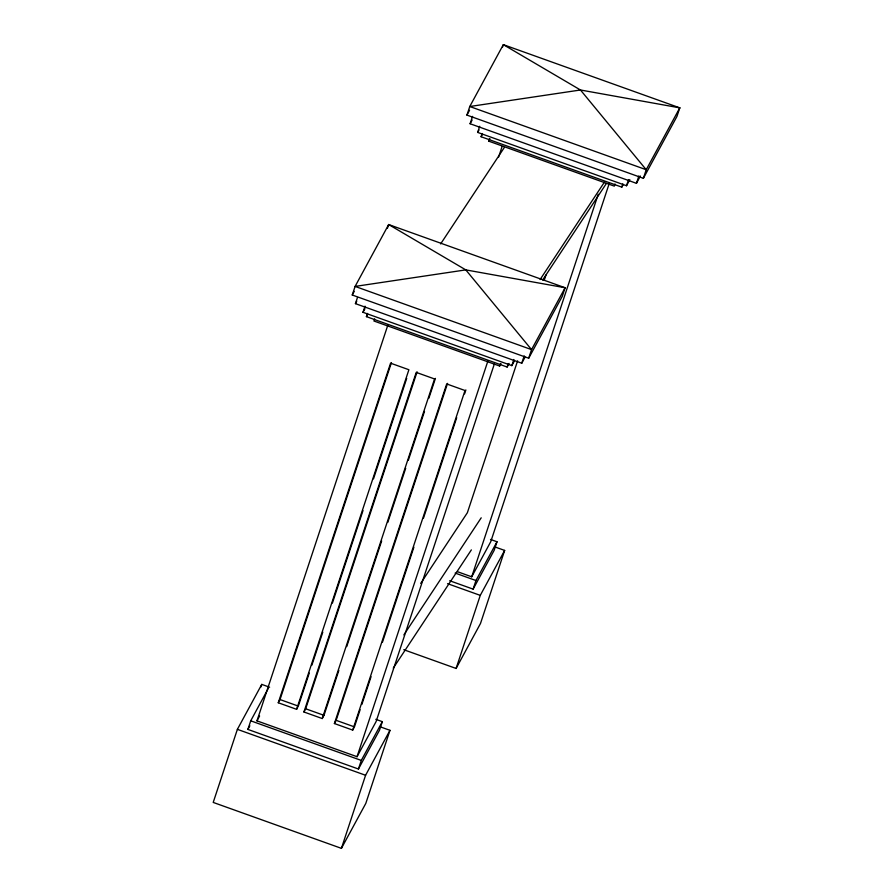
<?xml version="1.0" encoding="UTF-8"?>
<svg xmlns="http://www.w3.org/2000/svg" width="893" height="893" viewBox="0 0 893 893"><rect width="100%" height="100%" fill="white"/><g stroke="black" fill="none" stroke-linecap="round" stroke-linejoin="round"><path stroke-width="1.34" d="M352.255 295.014L355.101 286.419L388.667 224.545L565.113 287.747L562.266 296.342L528.701 358.216L352.255 295.014L354.231 291.375M525.062 357.144L521.758 363.217L355.436 303.642L357.468 297.503M387.45 228.228L388.667 224.545L465.789 269.887L531.547 349.609L528.701 358.216M514.48 360.772L511.845 365.628L362.993 312.304L365.025 306.165M509.077 363.429L507.124 367.034L366.42 316.635L367.492 313.421M269.619 687.208L261.772 684.395L237.382 729.347L213.215 802.427L341.416 848.35L365.806 803.399L389.973 730.318L379.514 726.567M374.625 318.846L373.91 321L499.634 366.03L500.962 363.574M260.912 687.007L261.772 684.395M375.819 719.323L382.316 721.656L379.48 730.251L358.439 769.018L247.886 729.414L250.721 720.818L268.469 688.112M494.276 364.21L376.076 721.622L357.044 756.706L256.972 720.863L387.863 325.063M466.939 115.108L469.774 106.513L503.339 44.65L679.785 107.852L676.939 116.447L643.373 178.31L466.939 115.108L469.562 110.263M278.27 702.758L390.576 363.172L408.894 369.735L296.588 709.321L278.27 702.758L280.011 699.554L391.447 362.603M640.393 176.033L636.441 183.322L470.109 123.747L472.553 116.38M502.536 47.106L503.339 44.65L580.472 89.992L646.219 169.715L643.373 178.31M629.811 179.66L626.518 185.733L477.666 132.41L479.697 126.27M623.102 184.728L621.796 187.139L481.104 136.741L482.164 133.515M309.257 673.076L298.329 706.106L280.011 699.554M311.88 665.151L322.797 632.11M332.419 603.043L363.004 510.55M373.497 478.838L406.706 378.409M615.02 183.98L614.306 186.124L488.594 141.094L489.297 138.951M303.933 711.989L416.238 372.392L434.556 378.956L322.25 718.541L303.933 711.989L305.674 708.774L417.109 371.823M498.607 157.079L502.1 146.485M322.25 718.541L323.992 715.338L338.849 670.409M346.707 646.621L381.668 540.912M387.785 522.416L405.701 468.245M408.324 460.308L424.499 411.427M428.863 398.211L435.427 378.386M334.395 723.542L446.701 383.945L465.019 390.509L352.702 730.094L334.395 723.542L336.136 720.327L447.572 383.376M360.125 709.712L354.454 726.891L336.136 720.327M361.877 704.421L371.053 676.682M382.416 642.324L413.883 547.186M423.494 518.119L456.703 417.69M464.572 393.902L465.878 389.94M357.044 756.706L487.935 360.906M358.439 769.018L361.285 760.423L382.316 721.656M499.634 366.03L500.348 363.875M341.416 848.35L365.583 775.269L389.973 730.318M507.124 367.034L508.184 363.808M511.845 365.628L513.877 359.488M517.605 360.839L467.363 512.738L420.692 583.408M544.25 280.268L546.003 274.977M521.758 363.217L524.202 355.849M457.417 571.687L471.716 576.811L598.232 194.25M449.704 580.74L473.123 589.123L475.958 580.528L496.999 541.761L490.491 539.428M609.394 182.987L490.748 541.716L471.716 576.811M496.999 541.761L494.153 550.356L473.123 589.123M403.77 649.713L456.1 668.455L480.267 595.374L504.657 550.423L495.492 547.141M621.796 187.139L622.856 183.913M504.657 550.423L480.49 623.504L456.1 668.455M626.518 185.733L628.549 179.593M636.441 183.322L638.875 175.954M355.436 303.642L356.754 301.22M362.993 312.304L364.969 308.665M470.109 123.747L472.096 120.108M366.42 316.635L367.726 314.236M477.666 132.41L478.983 129.987M481.104 136.741L482.41 134.33M488.594 141.094L489.922 138.649M247.886 729.414L249.85 725.786M256.972 720.863L259.595 716.019M296.588 709.321L297.749 707.178M352.702 730.094L353.874 727.962M440.64 243.923L504.299 147.546M540.12 279.509L604.539 181.971M542.654 279.978L606.302 183.601M403.859 634.923L481.204 517.817M393.255 668.154L471.359 549.887M455.151 573.072L475.958 580.528M447.56 583.665L480.267 595.374M305.674 708.774L323.992 715.338M250.721 720.818L361.285 760.423M237.382 729.347L365.583 775.269M565.113 287.747L531.547 349.609L355.101 286.419L465.789 269.887L565.113 287.747M679.785 107.852L646.219 169.715L469.774 106.513L580.472 89.992L679.785 107.852"/></g></svg>
